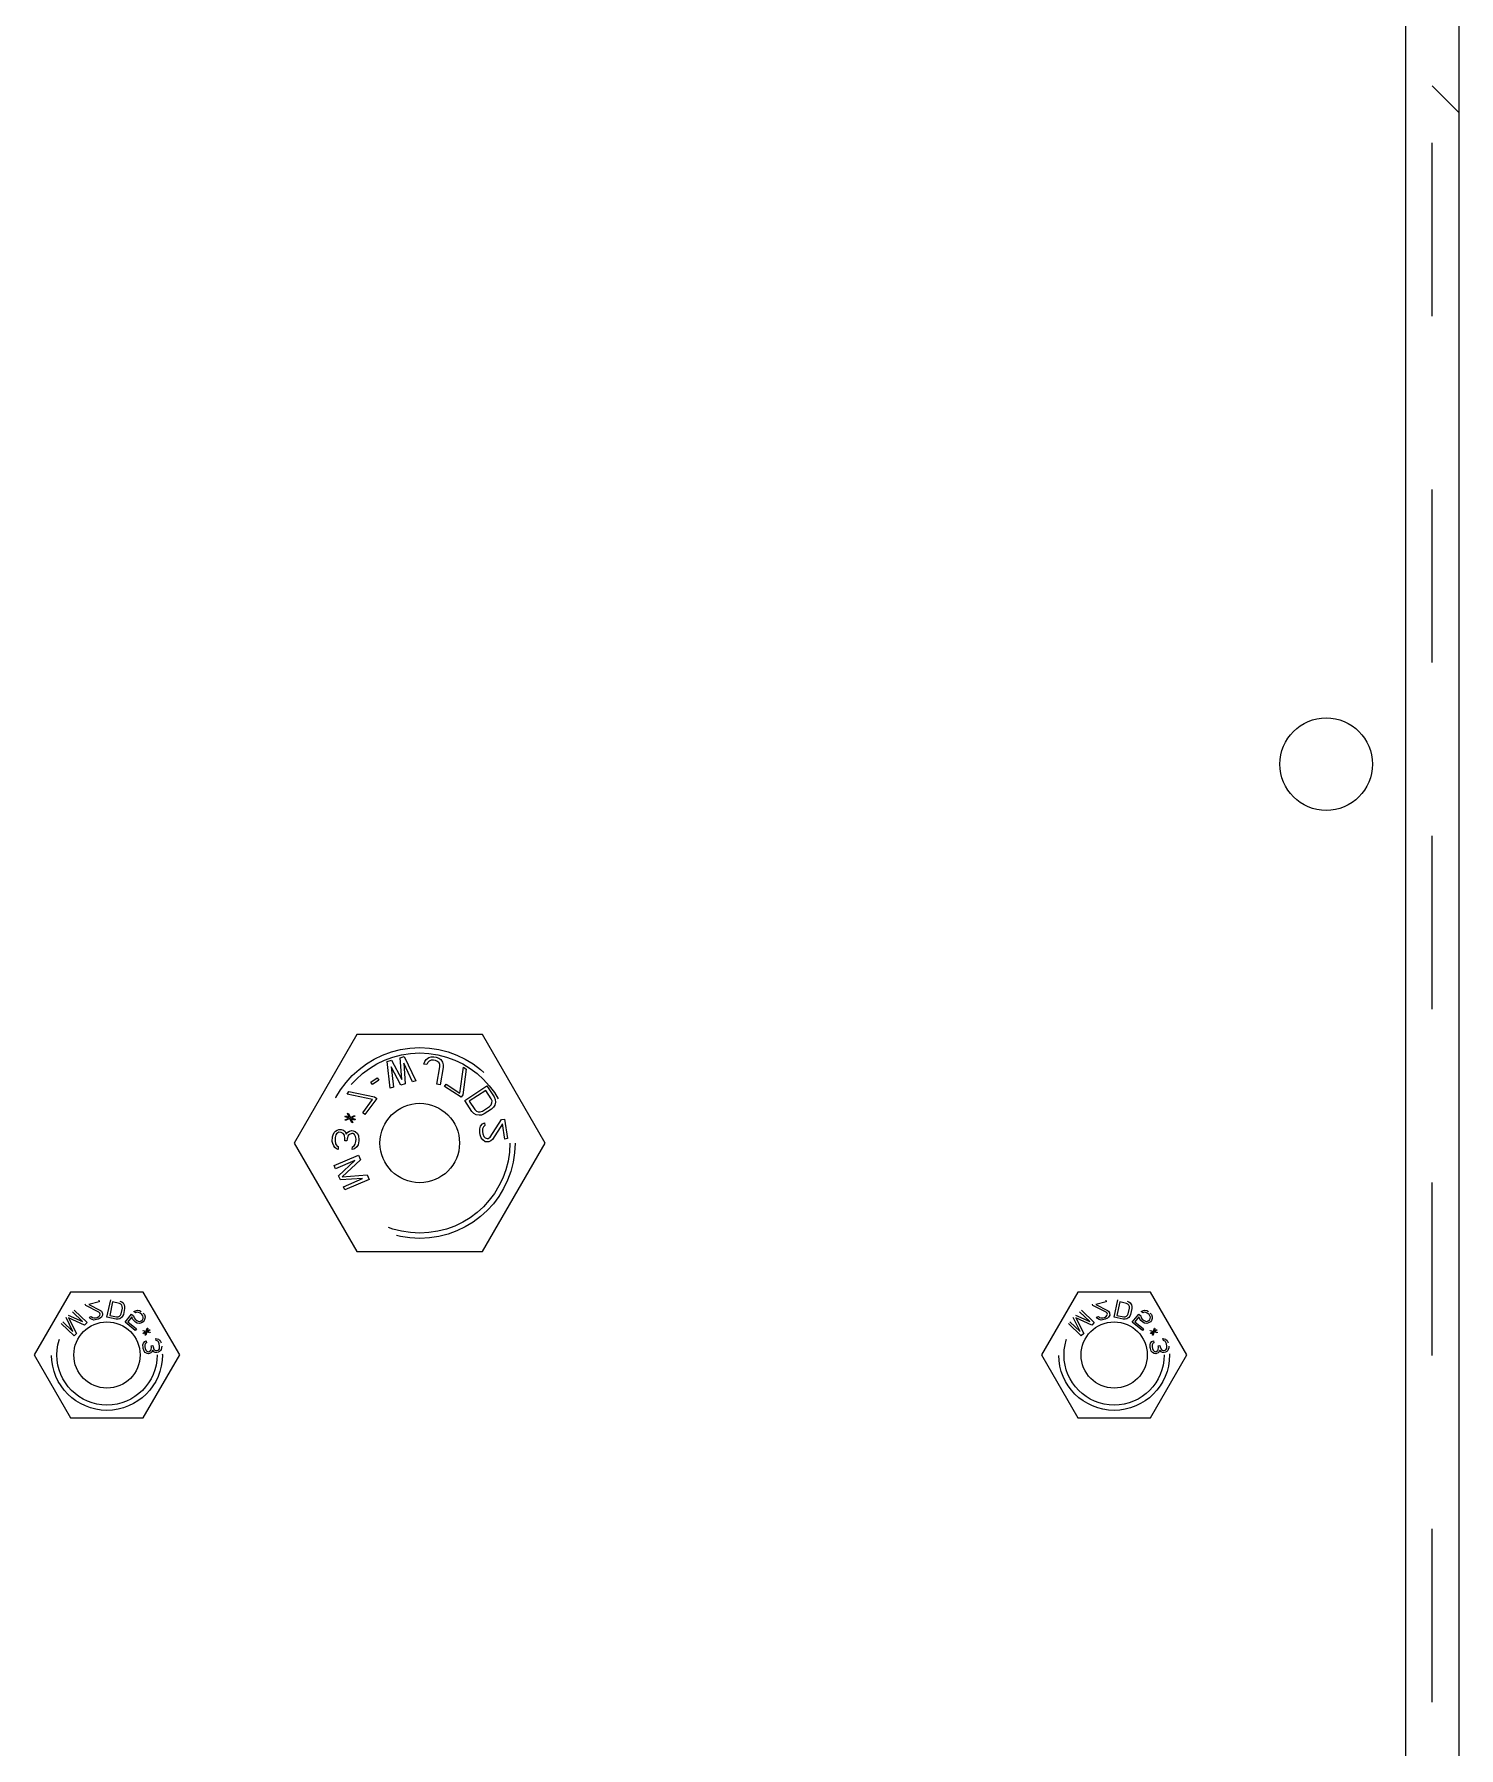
# Model space of a CAD drawing. Header units: millimetres. Extents: x 0 to 1189, y 25 to 866.
# Drawn here: x 1059.7 to 1113.5, y 409.1 to 473.8 of the extents above; entities that cross this region are included whole.
import ezdxf

# ---------------------------------------------------------------- set-up
doc = ezdxf.new("R2010")
doc.units = ezdxf.units.MM
doc.header["$LTSCALE"] = 65.395
doc.linetypes.add('HIDDEN', pattern=[0.2, 0.1, -0.1])
doc.layers.get('0').update_dxf_attribs({"linetype": 'CONTINUOUS'})
doc.layers.add('02___PRT_ALL_AXES', color=7, linetype='CONTINUOUS')
doc.layers.add('DEFAULT_2', color=8, linetype='HIDDEN')

msp = doc.modelspace()

# ---------------------------------------------------------------- linework, layer by layer
at = {"color": 3, "linetype": 'Continuous'}
for p, q in [((1113.481, 601.766), (1113.481, 345.466)), ((1111.481, 346.466), (1111.481, 600.766))]:
    msp.add_line(p, q, dxfattribs=at)
at = {"color": 7, "linetype": 'Continuous'}
for p, q in [((1071.914, 436.066), (1069.547, 431.966)), ((1076.648, 436.066), (1071.914, 436.066)), ((1079.015, 431.966), (1076.648, 436.066)), ((1069.547, 431.966), (1071.914, 427.866)), ((1076.648, 427.866), (1079.015, 431.966)), ((1071.914, 427.866), (1076.648, 427.866)), ((1061.11, 426.341), (1059.739, 423.966)), ((1063.852, 426.341), (1061.11, 426.341)), ((1065.224, 423.966), (1063.852, 426.341)), ((1099.11, 426.341), (1097.739, 423.966)), ((1101.852, 426.341), (1099.11, 426.341)), ((1103.224, 423.966), (1101.852, 426.341)), ((1059.739, 423.966), (1061.11, 421.591)), ((1063.852, 421.591), (1065.224, 423.966)), ((1097.739, 423.966), (1099.11, 421.591)), ((1101.852, 421.591), (1103.224, 423.966)), ((1061.11, 421.591), (1063.852, 421.591)), ((1099.11, 421.591), (1101.852, 421.591))]:
    msp.add_line(p, q, dxfattribs=at)
at = {"color": 3, "linetype": 'Continuous'}
for centre, radius in [((1108.481, 446.266), 1.75), ((1074.281, 431.966), 1.5), ((1062.481, 423.966), 1.25), ((1100.481, 423.966), 1.25)]:
    msp.add_circle(centre, radius, dxfattribs=at)
at = {"layer": '02___PRT_ALL_AXES', "color": 7, "linetype": 'Continuous'}
for centre, radius in [((1074.281, 431.966), 1.5), ((1062.481, 423.966), 1.25), ((1100.481, 423.966), 1.25)]:
    msp.add_circle(centre, radius, dxfattribs=at)
at = {"layer": 'DEFAULT_2', "color": 8, "linetype": 'HIDDEN'}
for p, q in [((1112.481, 345.466), (1112.481, 601.766)), ((1113.481, 470.866), (1112.481, 471.866)), ((1073.058, 435.049), (1073.218, 435.095)), ((1073.171, 434.042), (1073.058, 435.049)), ((1073.572, 434.156), (1073.202, 434.847)), ((1073.202, 434.847), (1073.291, 434.076)), ((1073.218, 435.095), (1073.6, 434.363)), ((1073.539, 435.186), (1073.699, 435.232)), ((1073.6, 434.363), (1073.539, 435.186)), ((1074.013, 434.281), (1073.683, 434.984)), ((1073.683, 434.984), (1073.732, 434.201)), ((1073.699, 435.232), (1074.133, 434.315)), ((1074.43, 434.946), (1074.469, 435.047)), ((1074.553, 434.924), (1074.43, 434.946)), ((1074.469, 435.047), (1074.525, 435.124)), ((1074.525, 435.124), (1074.622, 435.193)), ((1074.588, 435.004), (1074.553, 434.924)), ((1074.64, 435.06), (1074.588, 435.004)), ((1074.622, 435.193), (1074.711, 435.22)), ((1074.709, 435.091), (1074.64, 435.06)), ((1074.795, 435.097), (1074.709, 435.091)), ((1074.711, 435.22), (1074.818, 435.223)), ((1074.877, 435.083), (1074.795, 435.097)), ((1074.818, 435.223), (1074.9, 435.208)), ((1074.956, 435.047), (1074.877, 435.083)), ((1074.9, 435.208), (1074.998, 435.169)), ((1074.93, 434.187), (1075.045, 434.837)), ((1075.01, 434.994), (1074.956, 435.047)), ((1074.998, 435.169), (1075.073, 435.113)), ((1075.04, 434.924), (1075.01, 434.994)), ((1075.045, 434.837), (1075.04, 434.924)), ((1075.168, 434.815), (1075.053, 434.165)), ((1075.073, 435.113), (1075.14, 435.014)), ((1075.14, 435.014), (1075.166, 434.923)), ((1075.166, 434.923), (1075.168, 434.815)), ((1075.799, 433.851), (1075.934, 434.827)), ((1076.039, 434.759), (1075.903, 433.783)), ((1075.934, 434.827), (1076.039, 434.759)), ((1072.435, 434.258), (1072.672, 434.428)), ((1072.497, 434.172), (1072.435, 434.258)), ((1072.734, 434.342), (1072.497, 434.172)), ((1072.672, 434.428), (1072.734, 434.342)), ((1073.291, 434.076), (1073.171, 434.042)), ((1073.732, 434.201), (1073.572, 434.156)), ((1074.133, 434.315), (1074.013, 434.281)), ((1075.053, 434.165), (1074.93, 434.187)), ((1075.216, 434.101), (1075.274, 434.19)), ((1075.846, 433.694), (1075.216, 434.101)), ((1075.274, 434.19), (1075.799, 433.851)), ((1075.977, 433.575), (1076.814, 434.123)), ((1076.814, 434.123), (1077.088, 433.704)), ((1071.538, 433.808), (1071.612, 433.908)), ((1072.503, 433.607), (1071.538, 433.808)), ((1071.612, 433.908), (1072.578, 433.707)), ((1072.129, 433.106), (1072.503, 433.607)), ((1072.663, 433.643), (1072.214, 433.042)), ((1072.578, 433.707), (1072.663, 433.643)), ((1075.903, 433.783), (1075.846, 433.694)), ((1076.251, 433.157), (1075.977, 433.575)), ((1076.775, 433.948), (1076.152, 433.54)), ((1076.152, 433.54), (1076.358, 433.227)), ((1076.65, 433.169), (1076.917, 433.344)), ((1076.981, 433.634), (1076.775, 433.948)), ((1076.917, 433.344), (1076.977, 433.408)), ((1076.977, 433.408), (1077.007, 433.477)), ((1077.009, 433.553), (1076.981, 433.634)), ((1077.007, 433.477), (1077.009, 433.553)), ((1077.111, 433.396), (1077.063, 433.315)), ((1077.088, 433.704), (1077.127, 433.606)), ((1077.137, 433.513), (1077.111, 433.396)), ((1077.127, 433.606), (1077.137, 433.513)), ((1071.469, 432.955), (1071.483, 432.994)), ((1071.608, 432.903), (1071.469, 432.955)), ((1071.473, 432.842), (1071.608, 432.903)), ((1071.485, 432.815), (1071.473, 432.842)), ((1071.483, 432.994), (1071.623, 432.942)), ((1071.648, 432.889), (1071.485, 432.815)), ((1071.559, 433.077), (1071.586, 433.089)), ((1071.623, 432.942), (1071.559, 433.077)), ((1071.586, 433.089), (1071.663, 432.928)), ((1071.725, 432.727), (1071.648, 432.889)), ((1071.663, 432.928), (1071.826, 433.001)), ((1071.828, 432.823), (1071.688, 432.874)), ((1071.688, 432.874), (1071.752, 432.74)), ((1071.838, 432.974), (1071.703, 432.913)), ((1071.703, 432.913), (1071.842, 432.862)), ((1071.752, 432.74), (1071.725, 432.727)), ((1071.826, 433.001), (1071.838, 432.974)), ((1071.842, 432.862), (1071.828, 432.823)), ((1072.214, 433.042), (1072.129, 433.106)), ((1076.326, 433.081), (1076.251, 433.157)), ((1076.407, 433.035), (1076.326, 433.081)), ((1076.358, 433.227), (1076.421, 433.168)), ((1076.524, 433.012), (1076.407, 433.035)), ((1076.421, 433.168), (1076.491, 433.139)), ((1076.491, 433.139), (1076.567, 433.14)), ((1076.618, 433.023), (1076.524, 433.012)), ((1076.567, 433.14), (1076.65, 433.169)), ((1076.573, 432.597), (1076.644, 432.693)), ((1076.718, 433.064), (1076.618, 433.023)), ((1076.644, 432.693), (1076.724, 432.727)), ((1076.985, 433.239), (1076.718, 433.064)), ((1076.724, 432.727), (1076.741, 432.624)), ((1076.941, 432.193), (1077.372, 432.855)), ((1077.063, 433.315), (1076.985, 433.239)), ((1077.399, 432.69), (1077.021, 432.1)), ((1077.372, 432.855), (1077.477, 432.872)), ((1077.493, 432.115), (1077.399, 432.69)), ((1077.477, 432.872), (1077.598, 432.132)), ((1070.981, 432.028), (1070.988, 432.194)), ((1070.988, 432.194), (1071.013, 432.276)), ((1071.013, 432.276), (1071.059, 432.358)), ((1071.059, 432.358), (1071.104, 432.418)), ((1071.093, 432.169), (1071.088, 432.044)), ((1071.088, 432.044), (1071.105, 431.939)), ((1071.119, 432.272), (1071.093, 432.169)), ((1071.104, 432.418), (1071.17, 432.457)), ((1071.142, 432.312), (1071.119, 432.272)), ((1071.187, 432.352), (1071.142, 432.312)), ((1071.17, 432.457), (1071.235, 432.475)), ((1071.23, 432.371), (1071.187, 432.352)), ((1071.315, 432.367), (1071.23, 432.371)), ((1071.235, 432.475), (1071.32, 432.471)), ((1071.398, 432.322), (1071.315, 432.367)), ((1071.32, 432.471), (1071.404, 432.447)), ((1071.438, 432.258), (1071.398, 432.322)), ((1071.404, 432.447), (1071.466, 432.402)), ((1071.454, 432.132), (1071.438, 432.258)), ((1071.45, 432.049), (1071.454, 432.132)), ((1071.535, 432.045), (1071.45, 432.049)), ((1071.466, 432.402), (1071.504, 432.297)), ((1071.504, 432.297), (1071.571, 432.377)), ((1071.539, 432.128), (1071.535, 432.045)), ((1071.587, 432.251), (1071.539, 432.128)), ((1071.571, 432.377), (1071.637, 432.416)), ((1071.631, 432.291), (1071.587, 432.251)), ((1071.718, 432.329), (1071.631, 432.291)), ((1071.637, 432.416), (1071.723, 432.433)), ((1071.76, 432.327), (1071.718, 432.329)), ((1071.723, 432.433), (1071.765, 432.431)), ((1071.822, 432.283), (1071.76, 432.327)), ((1071.765, 432.431), (1071.849, 432.407)), ((1071.862, 432.218), (1071.822, 432.283)), ((1071.849, 432.407), (1071.931, 432.32)), ((1071.849, 431.927), (1071.875, 432.03)), ((1071.879, 432.113), (1071.862, 432.218)), ((1071.875, 432.03), (1071.879, 432.113)), ((1071.931, 432.32), (1071.969, 432.234)), ((1071.982, 432.046), (1071.955, 431.901)), ((1071.969, 432.234), (1071.984, 432.088)), ((1071.984, 432.088), (1071.982, 432.046)), ((1076.545, 432.508), (1076.573, 432.597)), ((1076.547, 432.36), (1076.545, 432.508)), ((1076.561, 432.278), (1076.547, 432.36)), ((1076.602, 432.158), (1076.561, 432.278)), ((1076.658, 432.083), (1076.602, 432.158)), ((1076.653, 432.504), (1076.649, 432.398)), ((1076.649, 432.398), (1076.662, 432.316)), ((1076.685, 432.573), (1076.653, 432.504)), ((1076.755, 432.014), (1076.658, 432.083)), ((1076.662, 432.316), (1076.7, 432.217)), ((1076.741, 432.624), (1076.685, 432.573)), ((1076.7, 432.217), (1076.752, 432.162)), ((1076.752, 432.162), (1076.822, 432.131)), ((1076.822, 432.131), (1076.864, 432.138)), ((1076.864, 432.138), (1076.941, 432.193)), ((1076.965, 432.049), (1076.884, 432.015)), ((1077.021, 432.1), (1076.965, 432.049)), ((1077.598, 432.132), (1077.493, 432.115)), ((1070.998, 431.943), (1070.981, 432.028)), ((1071.037, 431.858), (1070.998, 431.943)), ((1071.077, 431.794), (1071.037, 431.858)), ((1071.055, 431.112), (1071.972, 431.51)), ((1071.139, 431.75), (1071.077, 431.794)), ((1071.105, 431.939), (1071.124, 431.896)), ((1071.124, 431.896), (1071.165, 431.853)), ((1071.202, 431.726), (1071.139, 431.75)), ((1071.165, 431.853), (1071.206, 431.83)), ((1071.206, 431.83), (1071.202, 431.726)), ((1071.734, 431.723), (1071.739, 431.828)), ((1071.82, 431.741), (1071.734, 431.723)), ((1071.739, 431.828), (1071.804, 431.866)), ((1071.804, 431.866), (1071.849, 431.927)), ((1071.909, 431.82), (1071.82, 431.741)), ((1071.955, 431.901), (1071.909, 431.82)), ((1071.972, 431.51), (1072.047, 431.338)), ((1076.842, 432.008), (1076.755, 432.014)), ((1076.884, 432.015), (1076.842, 432.008)), ((1071.104, 430.998), (1071.055, 431.112)), ((1071.827, 431.311), (1071.104, 430.998)), ((1071.22, 430.73), (1071.827, 431.311)), ((1072.047, 431.338), (1071.351, 430.696)), ((1071.351, 430.696), (1072.295, 430.765)), ((1072.295, 430.765), (1072.37, 430.593)), ((1071.287, 430.577), (1071.22, 430.73)), ((1072.125, 430.623), (1071.287, 430.577)), ((1071.403, 430.31), (1072.125, 430.623)), ((1071.452, 430.195), (1071.403, 430.31)), ((1072.37, 430.593), (1071.452, 430.195)), ((1061.56, 425.227), (1061.176, 425.599)), ((1061.246, 425.653), (1061.728, 425.186)), ((1061.68, 425.834), (1061.664, 425.89)), ((1062.174, 425.587), (1061.68, 425.834)), ((1062.185, 425.977), (1061.792, 425.866)), ((1061.792, 425.866), (1062.232, 425.65)), ((1062.169, 426.033), (1062.185, 425.977)), ((1062.218, 425.538), (1062.174, 425.587)), ((1062.232, 425.65), (1062.272, 425.615)), ((1062.272, 425.615), (1062.303, 425.562)), ((1062.303, 425.562), (1062.311, 425.533)), ((1062.481, 425.387), (1062.621, 426.052)), ((1062.692, 425.966), (1062.585, 425.456)), ((1062.949, 425.912), (1062.692, 425.966)), ((1063.003, 425.886), (1062.949, 425.912)), ((1062.972, 425.998), (1063.036, 425.97)), ((1063.04, 425.848), (1063.003, 425.886)), ((1063.015, 425.518), (1063.061, 425.737)), ((1063.036, 425.97), (1063.087, 425.929)), ((1063.059, 425.798), (1063.04, 425.848)), ((1063.061, 425.737), (1063.059, 425.798)), ((1063.087, 425.929), (1063.132, 425.859)), ((1063.147, 425.719), (1063.101, 425.5)), ((1063.132, 425.859), (1063.148, 425.795)), ((1063.148, 425.795), (1063.147, 425.719)), ((1063.495, 425.608), (1063.555, 425.635)), ((1063.562, 425.552), (1063.495, 425.608)), ((1063.555, 425.635), (1063.627, 425.654)), ((1063.622, 425.58), (1063.562, 425.552)), ((1063.675, 425.575), (1063.622, 425.58)), ((1063.627, 425.654), (1063.711, 425.642)), ((1063.73, 425.549), (1063.675, 425.575)), ((1063.711, 425.642), (1063.775, 425.608)), ((1099.56, 425.227), (1099.176, 425.599)), ((1099.246, 425.653), (1099.728, 425.186)), ((1099.68, 425.834), (1099.664, 425.89)), ((1100.174, 425.587), (1099.68, 425.834)), ((1100.185, 425.977), (1099.792, 425.866)), ((1099.792, 425.866), (1100.232, 425.65)), ((1100.169, 426.033), (1100.185, 425.977)), ((1100.218, 425.538), (1100.174, 425.587)), ((1100.232, 425.65), (1100.272, 425.615)), ((1100.272, 425.615), (1100.303, 425.562)), ((1100.303, 425.562), (1100.311, 425.533)), ((1100.481, 425.387), (1100.621, 426.052)), ((1100.692, 425.966), (1100.585, 425.456)), ((1100.949, 425.912), (1100.692, 425.966)), ((1101.003, 425.886), (1100.949, 425.912)), ((1100.972, 425.998), (1101.036, 425.97)), ((1101.04, 425.848), (1101.003, 425.886)), ((1101.015, 425.518), (1101.061, 425.737)), ((1101.036, 425.97), (1101.087, 425.929)), ((1101.059, 425.798), (1101.04, 425.848)), ((1101.061, 425.737), (1101.059, 425.798)), ((1101.087, 425.929), (1101.132, 425.859)), ((1101.147, 425.719), (1101.101, 425.5)), ((1101.132, 425.859), (1101.148, 425.795)), ((1101.148, 425.795), (1101.147, 425.719)), ((1101.495, 425.608), (1101.555, 425.635)), ((1101.562, 425.552), (1101.495, 425.608)), ((1101.555, 425.635), (1101.627, 425.654)), ((1101.622, 425.58), (1101.562, 425.552)), ((1101.675, 425.575), (1101.622, 425.58)), ((1101.627, 425.654), (1101.711, 425.642)), ((1101.73, 425.549), (1101.675, 425.575)), ((1101.711, 425.642), (1101.775, 425.608)), ((1061.24, 424.683), (1060.759, 425.15)), ((1060.811, 425.222), (1061.194, 424.85)), ((1061.194, 424.85), (1060.941, 425.379)), ((1061.023, 425.464), (1061.56, 425.227)), ((1061.636, 425.091), (1061.035, 425.37)), ((1061.035, 425.37), (1061.331, 424.778)), ((1061.728, 425.186), (1061.636, 425.091)), ((1061.82, 425.394), (1061.89, 425.414)), ((1061.85, 425.341), (1061.82, 425.394)), ((1061.922, 425.299), (1061.85, 425.341)), ((1061.89, 425.414), (1061.93, 425.379)), ((1061.986, 425.286), (1061.922, 425.299)), ((1061.93, 425.379), (1061.98, 425.362)), ((1061.98, 425.362), (1062.054, 425.368)), ((1062.089, 425.3), (1061.986, 425.286)), ((1062.054, 425.368), (1062.111, 425.383)), ((1062.145, 425.316), (1062.089, 425.3)), ((1062.111, 425.383), (1062.177, 425.418)), ((1062.225, 425.354), (1062.145, 425.316)), ((1062.177, 425.418), (1062.211, 425.458)), ((1062.211, 425.458), (1062.227, 425.509)), ((1062.227, 425.509), (1062.218, 425.538)), ((1062.273, 425.398), (1062.225, 425.354)), ((1062.313, 425.472), (1062.273, 425.398)), ((1062.311, 425.533), (1062.313, 425.472)), ((1062.824, 425.315), (1062.481, 425.387)), ((1062.585, 425.456), (1062.842, 425.402)), ((1062.898, 425.314), (1062.824, 425.315)), ((1062.842, 425.402), (1062.902, 425.405)), ((1062.961, 425.332), (1062.898, 425.314)), ((1062.902, 425.405), (1062.951, 425.425)), ((1062.951, 425.425), (1062.989, 425.463)), ((1063.031, 425.378), (1062.961, 425.332)), ((1062.989, 425.463), (1063.015, 425.518)), ((1063.072, 425.43), (1063.031, 425.378)), ((1063.101, 425.5), (1063.072, 425.43)), ((1063.163, 425.206), (1063.409, 425.505)), ((1063.545, 424.89), (1063.163, 425.206)), ((1063.418, 425.401), (1063.267, 425.217)), ((1063.267, 425.217), (1063.593, 424.948)), ((1063.409, 425.505), (1063.488, 425.44)), ((1063.446, 425.32), (1063.418, 425.401)), ((1063.493, 425.262), (1063.446, 425.32)), ((1063.488, 425.44), (1063.505, 425.368)), ((1063.56, 425.206), (1063.493, 425.262)), ((1063.505, 425.368), (1063.54, 425.32)), ((1063.54, 425.32), (1063.608, 425.264)), ((1063.593, 424.948), (1063.545, 424.89)), ((1063.626, 425.171), (1063.56, 425.206)), ((1063.608, 425.264), (1063.662, 425.238)), ((1063.711, 425.16), (1063.626, 425.171)), ((1063.662, 425.238), (1063.715, 425.233)), ((1063.782, 425.178), (1063.711, 425.16)), ((1063.715, 425.233), (1063.766, 425.249)), ((1063.797, 425.494), (1063.73, 425.549)), ((1063.766, 425.249), (1063.805, 425.274)), ((1063.852, 425.217), (1063.782, 425.178)), ((1063.833, 425.445), (1063.797, 425.494)), ((1063.805, 425.274), (1063.824, 425.297)), ((1063.824, 425.297), (1063.842, 425.341)), ((1063.847, 425.394), (1063.833, 425.445)), ((1063.842, 425.341), (1063.847, 425.394)), ((1063.846, 425.549), (1063.891, 425.493)), ((1063.89, 425.263), (1063.852, 425.217)), ((1063.915, 425.339), (1063.89, 425.263)), ((1063.891, 425.493), (1063.919, 425.412)), ((1063.919, 425.412), (1063.915, 425.339)), ((1063.965, 424.861), (1063.998, 424.981)), ((1064.019, 424.976), (1063.991, 424.876)), ((1063.991, 424.876), (1064.081, 424.928)), ((1063.998, 424.981), (1064.019, 424.976)), ((1064.081, 424.928), (1064.096, 424.903)), ((1099.24, 424.683), (1098.759, 425.15)), ((1098.811, 425.222), (1099.194, 424.85)), ((1099.194, 424.85), (1098.941, 425.379)), ((1099.023, 425.464), (1099.56, 425.227)), ((1099.636, 425.091), (1099.035, 425.37)), ((1099.035, 425.37), (1099.331, 424.778)), ((1099.728, 425.186), (1099.636, 425.091)), ((1099.82, 425.394), (1099.89, 425.414)), ((1099.85, 425.341), (1099.82, 425.394)), ((1099.922, 425.299), (1099.85, 425.341)), ((1099.89, 425.414), (1099.93, 425.379)), ((1099.986, 425.286), (1099.922, 425.299)), ((1099.93, 425.379), (1099.98, 425.362)), ((1099.98, 425.362), (1100.054, 425.368)), ((1100.089, 425.3), (1099.986, 425.286)), ((1100.054, 425.368), (1100.111, 425.383)), ((1100.145, 425.316), (1100.089, 425.3)), ((1100.111, 425.383), (1100.177, 425.418)), ((1100.225, 425.354), (1100.145, 425.316)), ((1100.177, 425.418), (1100.211, 425.458)), ((1100.211, 425.458), (1100.227, 425.509)), ((1100.227, 425.509), (1100.218, 425.538)), ((1100.273, 425.398), (1100.225, 425.354)), ((1100.313, 425.472), (1100.273, 425.398)), ((1100.311, 425.533), (1100.313, 425.472)), ((1100.824, 425.315), (1100.481, 425.387)), ((1100.585, 425.456), (1100.842, 425.402)), ((1100.898, 425.314), (1100.824, 425.315)), ((1100.842, 425.402), (1100.902, 425.405)), ((1100.961, 425.332), (1100.898, 425.314)), ((1100.902, 425.405), (1100.951, 425.425)), ((1100.951, 425.425), (1100.989, 425.463)), ((1101.031, 425.378), (1100.961, 425.332)), ((1100.989, 425.463), (1101.015, 425.518)), ((1101.072, 425.43), (1101.031, 425.378)), ((1101.101, 425.5), (1101.072, 425.43)), ((1101.163, 425.206), (1101.409, 425.505)), ((1101.545, 424.89), (1101.163, 425.206)), ((1101.418, 425.401), (1101.267, 425.217)), ((1101.267, 425.217), (1101.593, 424.948)), ((1101.409, 425.505), (1101.488, 425.44)), ((1101.446, 425.32), (1101.418, 425.401)), ((1101.493, 425.262), (1101.446, 425.32)), ((1101.488, 425.44), (1101.505, 425.368)), ((1101.56, 425.206), (1101.493, 425.262)), ((1101.505, 425.368), (1101.54, 425.32)), ((1101.54, 425.32), (1101.608, 425.264)), ((1101.593, 424.948), (1101.545, 424.89)), ((1101.626, 425.171), (1101.56, 425.206)), ((1101.608, 425.264), (1101.662, 425.238)), ((1101.711, 425.16), (1101.626, 425.171)), ((1101.662, 425.238), (1101.715, 425.233)), ((1101.782, 425.178), (1101.711, 425.16)), ((1101.715, 425.233), (1101.766, 425.249)), ((1101.797, 425.494), (1101.73, 425.549)), ((1101.766, 425.249), (1101.805, 425.274)), ((1101.852, 425.217), (1101.782, 425.178)), ((1101.833, 425.445), (1101.797, 425.494)), ((1101.805, 425.274), (1101.824, 425.297)), ((1101.824, 425.297), (1101.842, 425.341)), ((1101.847, 425.394), (1101.833, 425.445)), ((1101.842, 425.341), (1101.847, 425.394)), ((1101.846, 425.549), (1101.891, 425.493)), ((1101.89, 425.263), (1101.852, 425.217)), ((1101.915, 425.339), (1101.89, 425.263)), ((1101.891, 425.493), (1101.919, 425.412)), ((1101.919, 425.412), (1101.915, 425.339)), ((1101.965, 424.861), (1101.998, 424.981)), ((1102.019, 424.976), (1101.991, 424.876)), ((1101.991, 424.876), (1102.081, 424.928)), ((1101.998, 424.981), (1102.019, 424.976)), ((1102.081, 424.928), (1102.096, 424.903)), ((1061.331, 424.778), (1061.24, 424.683)), ((1063.839, 424.871), (1063.844, 424.891)), ((1063.94, 424.846), (1063.839, 424.871)), ((1063.839, 424.345), (1063.857, 424.408)), ((1063.844, 424.242), (1063.839, 424.345)), ((1063.844, 424.891), (1063.965, 424.861)), ((1063.85, 424.793), (1063.94, 424.846)), ((1063.864, 424.768), (1063.85, 424.793)), ((1063.857, 424.408), (1063.905, 424.476)), ((1063.954, 424.82), (1063.864, 424.768)), ((1063.905, 424.476), (1063.961, 424.502)), ((1063.915, 424.344), (1063.914, 424.27)), ((1063.914, 424.27), (1063.925, 424.213)), ((1063.936, 424.393), (1063.915, 424.344)), ((1063.927, 424.72), (1063.954, 424.82)), ((1063.947, 424.715), (1063.927, 424.72)), ((1063.975, 424.43), (1063.936, 424.393)), ((1063.98, 424.835), (1063.947, 424.715)), ((1063.961, 424.502), (1063.975, 424.43)), ((1064.101, 424.805), (1063.98, 424.835)), ((1064.096, 424.903), (1064.006, 424.85)), ((1064.006, 424.85), (1064.107, 424.825)), ((1064.107, 424.825), (1064.101, 424.805)), ((1064.148, 424.315), (1064.207, 424.326)), ((1064.159, 424.257), (1064.148, 424.315)), ((1064.207, 424.326), (1064.218, 424.269)), ((1064.218, 424.269), (1064.249, 424.185)), ((1064.324, 424.586), (1064.37, 424.58)), ((1064.338, 424.514), (1064.324, 424.586)), ((1064.37, 424.505), (1064.338, 424.514)), ((1064.37, 424.58), (1064.42, 424.56)), ((1064.404, 424.482), (1064.37, 424.505)), ((1064.424, 424.457), (1064.404, 424.482)), ((1064.42, 424.56), (1064.457, 424.522)), ((1064.453, 424.388), (1064.424, 424.457)), ((1064.469, 424.302), (1064.453, 424.388)), ((1064.457, 424.522), (1064.497, 424.471)), ((1064.468, 424.227), (1064.469, 424.302)), ((1064.497, 424.471), (1064.521, 424.419)), ((1064.545, 424.298), (1064.541, 424.241)), ((1099.331, 424.778), (1099.24, 424.683)), ((1101.839, 424.871), (1101.844, 424.891)), ((1101.94, 424.846), (1101.839, 424.871)), ((1101.839, 424.345), (1101.857, 424.408)), ((1101.844, 424.242), (1101.839, 424.345)), ((1101.844, 424.891), (1101.965, 424.861)), ((1101.85, 424.793), (1101.94, 424.846)), ((1101.864, 424.768), (1101.85, 424.793)), ((1101.857, 424.408), (1101.905, 424.476)), ((1101.954, 424.82), (1101.864, 424.768)), ((1101.905, 424.476), (1101.961, 424.502)), ((1101.915, 424.344), (1101.914, 424.27)), ((1101.914, 424.27), (1101.925, 424.213)), ((1101.936, 424.393), (1101.915, 424.344)), ((1101.927, 424.72), (1101.954, 424.82)), ((1101.947, 424.715), (1101.927, 424.72)), ((1101.975, 424.43), (1101.936, 424.393)), ((1101.98, 424.835), (1101.947, 424.715)), ((1101.961, 424.502), (1101.975, 424.43)), ((1102.101, 424.805), (1101.98, 424.835)), ((1102.096, 424.903), (1102.006, 424.85)), ((1102.006, 424.85), (1102.107, 424.825)), ((1102.107, 424.825), (1102.101, 424.805)), ((1102.148, 424.315), (1102.207, 424.326)), ((1102.159, 424.257), (1102.148, 424.315)), ((1102.207, 424.326), (1102.218, 424.269)), ((1102.218, 424.269), (1102.249, 424.185)), ((1102.324, 424.586), (1102.37, 424.58)), ((1102.338, 424.514), (1102.324, 424.586)), ((1102.37, 424.505), (1102.338, 424.514)), ((1102.37, 424.58), (1102.42, 424.56)), ((1102.404, 424.482), (1102.37, 424.505)), ((1102.424, 424.457), (1102.404, 424.482)), ((1102.42, 424.56), (1102.457, 424.522)), ((1102.453, 424.388), (1102.424, 424.457)), ((1102.469, 424.302), (1102.453, 424.388)), ((1102.457, 424.522), (1102.497, 424.471)), ((1102.468, 424.227), (1102.469, 424.302)), ((1102.497, 424.471), (1102.521, 424.419)), ((1102.545, 424.298), (1102.541, 424.241)), ((1063.849, 424.213), (1063.844, 424.242)), ((1063.883, 424.116), (1063.849, 424.213)), ((1063.923, 424.064), (1063.883, 424.116)), ((1063.993, 424.018), (1063.923, 424.064)), ((1063.925, 424.213), (1063.953, 424.144)), ((1063.953, 424.144), (1063.991, 424.106)), ((1063.991, 424.106), (1064.04, 424.086)), ((1064.054, 424.015), (1063.993, 424.018)), ((1064.04, 424.086), (1064.069, 424.092)), ((1064.083, 424.02), (1064.054, 424.015)), ((1064.069, 424.092), (1064.123, 424.132)), ((1064.139, 424.046), (1064.083, 424.02)), ((1064.123, 424.132), (1064.146, 424.166)), ((1064.177, 424.083), (1064.139, 424.046)), ((1064.146, 424.166), (1064.159, 424.257)), ((1064.21, 424.148), (1064.177, 424.083)), ((1064.253, 424.082), (1064.21, 424.148)), ((1064.249, 424.185), (1064.286, 424.148)), ((1064.303, 424.062), (1064.253, 424.082)), ((1064.286, 424.148), (1064.35, 424.131)), ((1064.364, 424.059), (1064.303, 424.062)), ((1064.35, 424.131), (1064.409, 424.142)), ((1064.422, 424.07), (1064.364, 424.059)), ((1064.409, 424.142), (1064.435, 424.162)), ((1064.464, 424.093), (1064.422, 424.07)), ((1064.435, 424.162), (1064.459, 424.196)), ((1064.459, 424.196), (1064.468, 424.227)), ((1064.502, 424.13), (1064.464, 424.093)), ((1064.523, 424.178), (1064.502, 424.13)), ((1064.541, 424.241), (1064.523, 424.178)), ((1101.849, 424.213), (1101.844, 424.242)), ((1101.883, 424.116), (1101.849, 424.213)), ((1101.923, 424.064), (1101.883, 424.116)), ((1101.993, 424.018), (1101.923, 424.064)), ((1101.925, 424.213), (1101.953, 424.144)), ((1101.953, 424.144), (1101.991, 424.106)), ((1101.991, 424.106), (1102.04, 424.086)), ((1102.054, 424.015), (1101.993, 424.018)), ((1102.04, 424.086), (1102.069, 424.092)), ((1102.083, 424.02), (1102.054, 424.015)), ((1102.069, 424.092), (1102.123, 424.132)), ((1102.139, 424.046), (1102.083, 424.02)), ((1102.123, 424.132), (1102.146, 424.166)), ((1102.177, 424.083), (1102.139, 424.046)), ((1102.146, 424.166), (1102.159, 424.257)), ((1102.21, 424.148), (1102.177, 424.083)), ((1102.253, 424.082), (1102.21, 424.148)), ((1102.249, 424.185), (1102.286, 424.148)), ((1102.303, 424.062), (1102.253, 424.082)), ((1102.286, 424.148), (1102.35, 424.131)), ((1102.364, 424.059), (1102.303, 424.062)), ((1102.35, 424.131), (1102.409, 424.142)), ((1102.422, 424.07), (1102.364, 424.059)), ((1102.409, 424.142), (1102.435, 424.162)), ((1102.464, 424.093), (1102.422, 424.07)), ((1102.435, 424.162), (1102.459, 424.196)), ((1102.459, 424.196), (1102.468, 424.227)), ((1102.502, 424.13), (1102.464, 424.093)), ((1102.523, 424.178), (1102.502, 424.13)), ((1102.541, 424.241), (1102.523, 424.178))]:
    msp.add_line(p, q, dxfattribs=at)
for centre, radius in [((1074.281, 431.966), 3.6), ((1074.281, 431.966), 3.4), ((1062.481, 423.966), 2.09), ((1062.481, 423.966), 1.89), ((1100.481, 423.966), 2.09), ((1100.481, 423.966), 1.89)]:
    msp.add_circle(centre, radius, dxfattribs=at)

doc.saveas('drawing.dxf')
